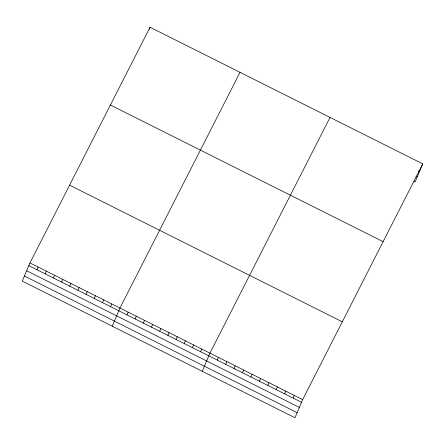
<?xml version="1.0" encoding="UTF-8"?>
<svg xmlns="http://www.w3.org/2000/svg" width="445" height="445" viewBox="0 0 445 445"><rect width="100%" height="100%" fill="white"/><g stroke="black" fill="none" stroke-linecap="round" stroke-linejoin="round"><path stroke-width="0.67" d="M29.96 262.951L22.25 281.118L294.963 417.766L302.672 399.599L422.75 163.882L150.037 27.234L29.96 262.951L302.672 399.599M36.991 269.765L38.142 267.05M45.173 273.864L46.325 271.15M149.119 29.403L150.037 27.234M53.356 277.964L54.507 275.249M61.538 282.063L62.689 279.349M69.715 286.163L70.866 283.448M77.897 290.257L79.049 287.548M86.08 294.356L87.231 291.647M94.262 298.456L95.414 295.747M102.445 302.555L103.596 299.847M110.621 306.655L111.773 303.946M112.246 326.213L119.955 308.046L240.033 72.329M126.986 314.854L128.138 312.145M135.169 318.954L136.32 316.245M143.351 323.053L144.503 320.344M151.528 327.153L152.68 324.444M159.71 331.252L160.862 328.543M167.893 335.352L169.044 332.643M176.075 339.452L177.227 336.743M184.258 343.551L185.409 340.842M192.435 347.651L193.586 344.942M200.617 351.75L201.769 349.041M202.241 371.308L209.951 353.141L330.029 117.424M217.227 360.077L218.378 357.363M225.66 364.299L226.811 361.585M234.087 368.521L235.238 365.812M242.514 372.749L243.665 370.034M250.947 376.971L252.098 374.256M259.374 381.193L260.525 378.484M267.807 385.42L268.958 382.706M276.234 389.642L277.385 386.928M284.661 393.864L285.812 391.155M293.094 398.091L294.245 395.377M422.75 163.882L415.04 182.049L413.833 181.449M418.228 171.091L419.435 171.698M415.997 176.348L417.204 176.949M110.416 105.02L383.123 241.668M69.587 185.165L342.3 321.813M28.808 265.665L301.521 402.313M26.644 270.76L299.357 407.414M24.414 276.017L297.127 412.665"/></g></svg>
